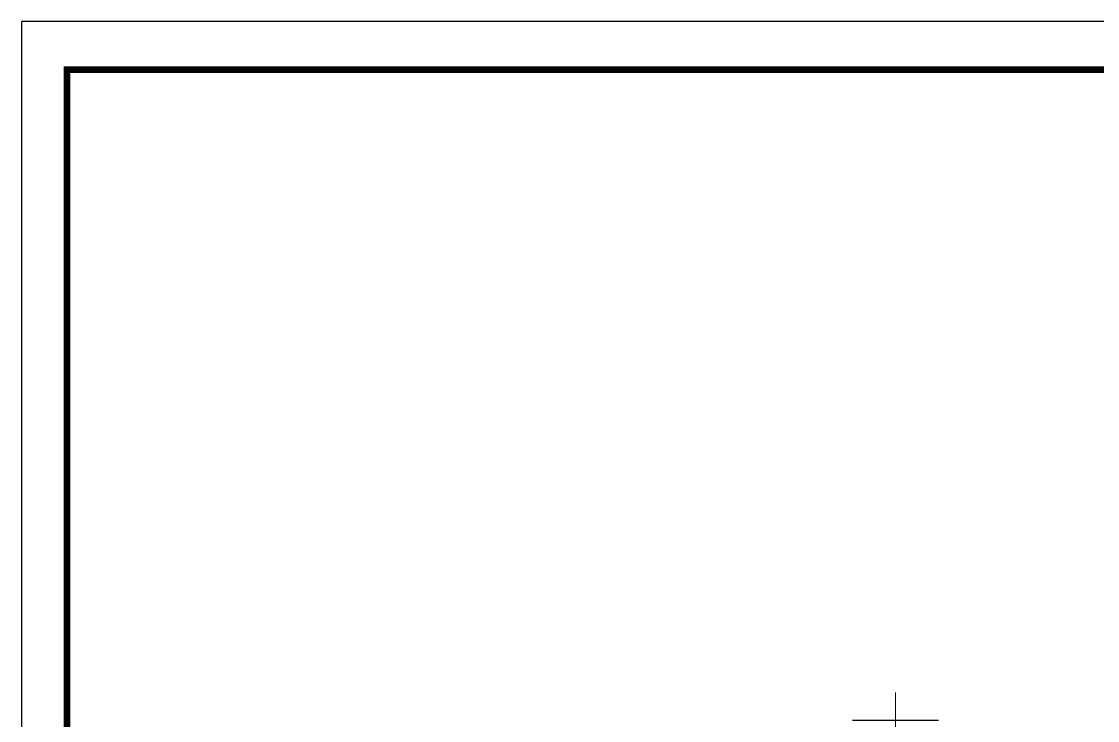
# Model space of a CAD drawing. Extents: x 1481 to 3160, y 4681 to 5260.
# Drawn here: x 1480.6 to 1781, y 5064.9 to 5259.9 of the extents above; entities that cross this region are included whole.
import ezdxf

# ---------------------------------------------------------------- set-up
doc = ezdxf.new("R2010")
doc.units = 0
doc.header["$LTSCALE"] = 30
doc.header["$MEASUREMENT"] = 0
doc.linetypes.add('CENTER', pattern=[2, 1.25, -0.25, 0.25, -0.25])
doc.layers.get('0').update_dxf_attribs({"linetype": 'CONTINUOUS'})
doc.layers.add('\\M+5B3DF\\M+5B4E7\\M+5CFDF', color=3, linetype='CONTINUOUS', lineweight=9)
doc.layers.add('BODY', color=7, linetype='CONTINUOUS')

msp = doc.modelspace()

# ---------------------------------------------------------------- linework, layer by layer
at = {"ltscale": 0.5}
msp.add_lwpolyline([(1480.63, 4681.18), (2270.51, 4681.18), (2270.51, 5259.94), (1480.63, 5259.94)], close=True, dxfattribs=at)
at = {"color": 5, "linetype": 'ByBlock', "lineweight": 200, "const_width": 1.82}
msp.add_lwpolyline([(1493.33, 4705.96), (2257.73, 4705.96), (2257.73, 5246.5), (1493.33, 5246.5)], close=True, dxfattribs=at)
at = {"layer": '\\M+5B3DF\\M+5B4E7\\M+5CFDF', "color": 0, "lineweight": -3}
msp.add_line((1736.64, 5064.91), (1712.64, 5064.91), dxfattribs=at)
at = {"layer": 'BODY', "color": 1, "linetype": 'CENTER', "lineweight": 5}
for p, q in [((1724.64, 5072.74), (1724.64, 4870.95)), ((1724.64, 4875.89), (1724.64, 5072.7))]:
    msp.add_line(p, q, dxfattribs=at)

doc.saveas('drawing.dxf')
